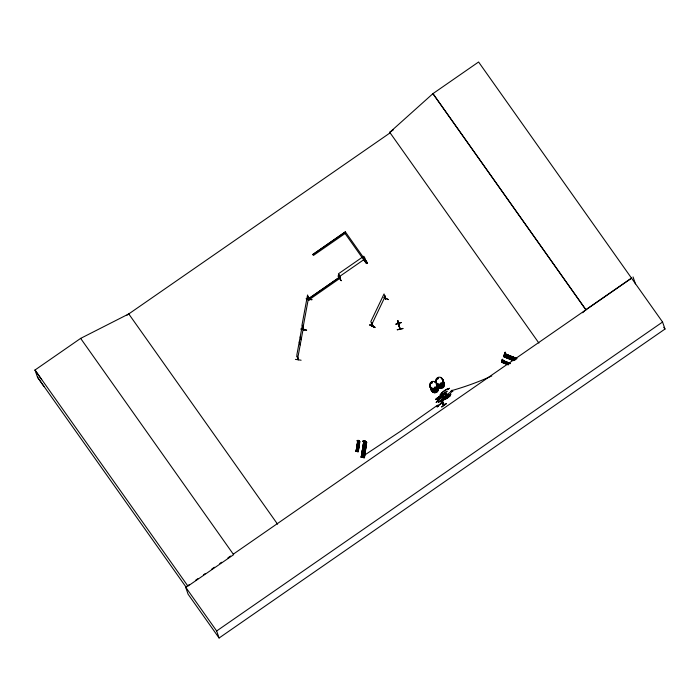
<?xml version="1.0" encoding="UTF-8"?>
<svg xmlns="http://www.w3.org/2000/svg" width="700" height="700" viewBox="0 0 700 700"><rect width="100%" height="100%" fill="white"/><g stroke="black" fill="none" stroke-linecap="round" stroke-linejoin="round"><path stroke-width="1.05" d="M513.581 358.636L513.441 358.137M502.373 361.331L502.058 360.938L508.874 363.527M357.385 447.335L358.076 446.933L358.067 447.624M363.178 451.071L364.061 450.555L364.306 451.552M298.086 359.52C299.11 360.124 297.334 358.61 296.809 355.206L302.33 325.273L303.905 329.674M303.704 329.761L303.8 330.356L303.713 329.7M309.067 299.854L308.822 299.416M431.2 382.76L431.996 382.209M432.066 382.856L431.358 382.611M432.267 382.646L431.795 383.259L431.261 382.874M435.277 387.424L434.7 387.398M438.287 378.7L437.369 378.822L437.588 378.149M437.483 378.884L438.2 378.534L437.561 378.289M441.166 382.909L441.096 383.39L440.895 382.97M502.049 360.981L501.812 361.55M365.207 260.47C364.604 262.342 365.715 257.626 363.746 256.252L338.406 273.814C339.194 278.267 341.67 279.974 338.879 275.354L339.421 275.214L338.879 275.354M340.392 278.058L339.946 278.373M340.436 278.049L339.885 278.11M364.735 260.803L365.33 260.627M502.486 359.336L502.88 360.841L502.311 361.988L501.725 361.226M504.254 354.839L504.184 355.679L504.919 352.293L504.254 355.11M295.4 359.371L301.105 360.22M300.624 329.035L306.652 330.172L303.861 329.42M356.72 451.474L356.09 451.386L357.683 441.201L356.108 451.386L356.703 451.474L358.348 441.297M357.928 441.096L356.064 451.377M358.05 441.254L356.729 451.474M356.562 451.439L358.19 441.245M358.82 441.175L358.47 441.674M358.531 440.379L359.459 441.044M359.039 441.438L358.453 441.359M357.604 451.596L359.529 441.324L358.216 451.684L357.604 451.596L358.26 451.684L359.879 441.507L359.24 441.42M359.371 441.42L357.595 451.588M357.892 451.631L359.529 441.324M359.678 441.35L358.102 451.64L356.204 451.369M362.906 441.455L362.688 441.341M363.283 440.816L363.729 440.615M363.974 441.884L361.226 457.31L363.606 442.041M361.252 457.31L363.755 441.849M361.183 457.301L363.659 443.047M364.21 443.126L361.777 457.389L364 443.135M361.804 457.389L364.096 442.977M364.446 443.205L362.171 457.441L361.734 457.38M365.094 442.82L364.901 442.864M364.674 440.746L365.19 441.088L363.379 440.746M366.056 441.691L365.339 441.35L366.179 442.041M366.389 442.225L364.28 457.713L366.608 442.26L363.493 457.616L365.908 442.356L366.669 442.426L364.473 457.756L361.392 457.275M365.977 443.371L365.925 441.954L365.995 443.249L364.079 443.1L363.23 441.569M363.711 456.61L365.811 443.389M365.951 442.365L363.484 457.616M364.053 457.695L366.608 442.26M501.847 361.113L501.804 360.325M501.856 360.439L502.136 359.634M306.241 298.655L311.929 299.591M303.608 330.269L302.514 326.086L303.642 329.438L303.433 328.886M298.235 359.021L298.165 359.748L297.29 356.37L298.445 359.669M302.715 326.113L302.426 326.594M307.86 297.168L308.149 296.695L308.822 300.037L308.936 299.408M297.491 356.405L297.203 356.877M303.004 327.723L308.534 297.797M297.78 358.015L303.31 328.081M306.197 298.882L311.894 299.801M398.571 323.453L399.936 328.904M400.172 328.886L399.07 325.649L399.166 326.699M371.639 323.312L371.674 322.761L371.639 323.312C373.756 326.48 371.928 325.876 372.794 325.553M385.805 298.55L385.324 298.734M385.761 298.498L384.641 295.636L385.368 298.97L385.639 298.392M502.81 360.806L502.661 359.433M504.516 354.463L504.175 355.276L505.111 356.405L505.855 354.637L505.4 352.179M507.78 363.064L507.351 363.79L507.946 363.178M512.304 358.479L512.864 357.936M508.305 364.919L501.541 362.267L502.285 360.22L510.099 363.317M502.18 360.684L502.39 360.238L502.18 360.692L509.95 363.659M503.939 356.142L513.695 360.098L503.939 356.142L503.843 356.781L513.468 360.623L503.869 356.72M504.088 356.204L514.736 360.238M435.024 387.599L435.155 387.284M501.55 362.241L501.795 361.655L508.541 364.35M303.809 330.137L302.033 324.914L307.554 294.989L309.164 299.486M369.836 325.027L375.086 327.259M516.661 358.348L504.875 353.911L516.521 358.689M502.521 362.373L503.239 360.841M505.741 354.594L504.998 356.352L504.236 355.574M506.765 364.166L507.5 362.399M508.48 362.793L507.745 364.551L501.55 361.979L507.474 364.227M514.246 357.569L513.117 360.168M514.806 359.852L515.55 358.094M369.871 324.966L374.973 327.591L369.845 324.914M385.595 298.856L384.825 295.724M372.794 325.614L372.662 326.078M385.394 298.918L385.613 298.445M383.959 297.596L388.351 299.609L384.108 297.386M371.84 324.336L385.017 296.739M505.085 353.789L517.011 358.671M364.7 260.759L365.243 260.566M505.426 352.879L505.365 352.424M502.119 359.476L502.766 359.284M513.529 358.767L513.012 359.152M501.655 361.988L501.804 361.646M445.629 393.916C445.244 395.579 447.912 396.305 446.381 393.873M451.176 391.449L450.931 391.029L451.719 392.192L451.29 391.493L446.084 395.229L445.55 393.794M447.44 394.441L446.276 395.325M442.312 401.651C443.45 402.631 442.085 404.661 441.525 401.441L449.278 395.99M431.445 382.567L432.075 382.594M398.571 323.531L399.954 329.061L397.618 320.784M385.56 298.489L384.046 293.93L370.86 321.527L372.4 326.095M442.418 394.476L447.169 391.186L437.614 397.871L445.366 392.368L446.101 393.803M447.09 396.217L446.049 397.504L448.963 395.85M440.195 397.267L441.954 395.168L439.81 396.226M440.169 397.267L442.076 395.517M444.736 398.134L446.591 396.419M448.954 396.086L450.677 393.934L448.595 395.176M448.927 396.086L450.835 394.345M126.98 315.175L390.119 132.851L389.76 132.344L432.95 93.625L478.59 61.994L662.567 322.026L665 329.044L219.091 638.006L188.09 594.195L185.657 587.169L189.245 584.675M582.654 312.751L585.874 309.706L432.95 93.625M447.773 395.964C444.78 398.746 454.352 391.72 448.656 395.351M338.135 276.01L341.259 280.779L338.161 275.975M439.364 396.672C443.091 394.739 436.467 400.435 435.942 399.262L437.71 397.74M448.831 395.868L450.669 394.03M444.29 393.243L447.598 397.88M440.265 400.942L443.564 405.58M447.773 397.757L444.535 393.024L447.799 397.731M438.804 397.276C442.199 395.684 432.373 402.01 437.92 397.889M437.797 397.863L445.375 392.446M436.922 406.455L437.36 407.05L436.572 405.886L400.951 430.99L364.648 455.07L361.804 454.694M363.641 258.335C363.536 255.273 371.586 270.594 363.799 258.099L364.919 261.109L363.912 258.256M364.175 259.053L367.229 262.78M35 370.02L80.64 338.389L233.634 554.68L187.924 586.101L35 370.02L37.485 377.186L44.065 386.627M393.339 129.859L389.699 132.388L390.058 132.895M345.354 231.866L312.777 254.546L345.354 231.866L367.29 262.92L366.371 263.559L344.453 232.601M312.743 254.459L313.416 255.447L345.091 233.502M339.377 276.623L364.717 259.061M307.746 299.25L339.43 277.305L340.069 278.206L308.411 300.239L307.773 299.338M308.656 298.734L339.43 277.305M444.902 392.7L445.541 392.674M445.839 393.54L437.938 398.808L445.69 393.321M437.902 398.711L446.075 393.426L446.451 393.969L445.856 394.24M445.646 393.864L446.101 393.514M445.681 393.986L446.259 393.627L445.777 394.109M445.358 393.531L445.918 394.336L446.442 393.942M448.84 394.887L438.41 402.229L448.875 394.984M441.674 400.234L441.201 400.558L448.954 395.054M441.84 400.899L441.341 401.188L441.892 402.036L442.409 401.634L442.041 401.126L442.776 403.051L441.963 401.082M444.334 404.994L441.026 400.251L441.525 401.52L449.164 395.824L441.376 401.275M441.656 401.678L441.998 401.17M441.744 401.809L442.234 401.328M445.725 399.175L450.468 395.841M437.946 405.615L443.1 402.045L438.121 405.877L438.445 406.332L437.631 405.151L438.113 405.851M441.919 402.902L443.1 402.045M585.874 309.706L631.514 278.075M195.536 580.317L198.231 578.454M203.63 574.718L205.424 573.475M211.715 569.117L214.41 567.245M219.8 563.509L221.594 562.266M227.885 557.909L230.58 556.036M233.275 554.173L631.558 278.206M219.091 638.006L216.659 630.98L662.567 322.026M448.683 394.993L450.713 393.986M445.471 393.697L445.148 392.656M445.34 392.525L448.621 397.162M441.289 400.234L444.596 404.863M448.359 397.294L445.069 392.665M358.059 447.606L357.534 447.598M437.509 378.053L438.349 378.306M434.814 387.039L435.137 387.24M128.765 313.933L80.64 338.389M436.012 399.648L438.156 398.58M444.859 398.484L446.915 397.408M446.066 393.558L446.609 394.87M362.784 441.105L363.055 441.07M372.619 325.579L371.674 322.761M398.099 322.796L398.3 323.566L397.688 321.326M398.23 323.444L398.545 324.608L398.449 324.17M399.158 326.637L397.6 320.714L398.764 324.17M398.851 323.531L397.652 320.801L398.956 324.118M395.876 324.188L401.433 322.507L395.885 324.179M397.294 329.822L402.964 328.624M397.259 329.691L402.911 328.396M446.477 394.887L446.399 395.544M358.741 441.516L358.838 441.149M365.908 442.076L366.301 441.691M385.604 298.287L385.368 298.97M357.56 440.554L357.053 440.816M441.779 385.595L442.041 385.053M357.744 440.326L358.382 440.414M363.93 440.746L364.42 440.816M364.691 441.831L365.558 441.954L364.665 441.963M358.47 441.262L359.056 441.35M359.275 442.006L357.989 441.91L357.061 440.738M357.656 442.225L359.406 442.453M356.79 447.694L358.68 447.939M358.54 448.884L356.641 448.613M362.521 450.222L365.356 450.59M356.475 449.645L358.374 449.89M356.37 450.327L358.269 450.608M362.267 451.771L365.129 452.183M504.936 354.139L516.495 358.741M504.892 354.235L516.451 358.864M504.796 354.401L515.41 358.619M505.715 354.979L515.34 358.82M504.718 354.655L515.322 358.864M505.19 356.239L514.815 360.098M503.851 356.352L513.642 360.22M503.912 356.536L513.564 360.369M510.326 363.527L502.233 360.351L510.002 363.536M501.996 360.727L509.898 363.755M508.489 364.446L501.637 361.944M442.33 403.287L441.648 401.581M451.99 390.303L452.454 390.915M363.405 451.657L363.16 451.211M436.66 405.974L437.045 406.507M443.144 398.886L438.41 402.229M663.758 327.294L665 329.044M432.994 93.756L585.918 309.838M389.76 132.344L538.904 343.079M445.672 393.881L446.477 395.579M441.534 400.321L441.7 400.986M435.942 399.262L437.841 397.6L435.89 399.289M128.406 313.425L277.55 524.169M37.485 377.186L186.629 587.93M185.657 587.169L216.659 630.98M452.331 390.871L452.804 391.493L451.981 390.311M35.07 370.221L41.659 379.662M441.744 406.936L446.442 403.55L441.717 406.901M502.311 361.988L501.69 361.401M633.036 276.92L635.451 283.876M506.389 354.646L505.452 356.877M446.075 393.426L446.81 395.351M397.906 322.035L397.539 320.731M367.29 262.92L366.371 263.559M371.858 322.849L372.855 325.736M339.308 275.056L340.375 278.11M365.207 440.965L365.321 441.464M366.188 443.922L363.781 443.572M307.947 296.66L309.033 300.011M300.178 336.954L301.149 339.762M299.224 342.099L300.204 344.908M397.696 321.178L398.317 323.479M398.571 324.783L398.825 325.64M397.845 320.757L397.967 321.248M436.135 383.644A3.605 3.535 -19.1 0 1 435.444 389.506L435.461 389.611M359.223 441.149L359.257 442.085M491.785 375.961A286.947 277.882 7.7 0 1 452.148 390.486M435.444 389.506A3.605 3.535 -19.1 0 1 430.22 386.697M436.38 384.37A3.596 3.526 -19.1 0 1 435.26 390.408A3.596 3.526 -19.1 0 1 430.526 386.496M436.336 384.248A3.596 3.526 -19.1 0 1 435.225 390.285A3.596 3.526 -19.1 0 1 430.483 386.382M436.511 383.425A3.657 3.596 -19.1 0 1 433.808 389.095A3.657 3.596 -19.1 0 1 430.203 384.002M435.067 382.235A3.657 3.596 -19.1 0 1 435.873 382.734A3.605 3.535 -19.1 0 0 435.033 382.244M430.176 386.566A3.605 3.535 -19.1 0 0 434.971 389.559A3.605 3.535 -19.1 0 0 436.721 384.186A3.657 3.596 -19.1 0 1 435.006 389.664A3.657 3.596 -19.1 0 1 430.15 386.662A3.657 3.596 -19.1 0 0 435.006 389.664A3.657 3.596 -19.1 0 0 436.791 384.239A3.657 3.596 -19.1 0 0 442.312 384.755A3.657 3.596 -19.1 0 0 442.225 379.348A3.605 3.535 -19.1 0 1 442.251 384.632A3.605 3.535 -19.1 0 1 436.87 384.081A3.657 3.596 -19.1 0 0 442.304 384.72A3.657 3.596 -19.1 0 0 442.216 379.304M436.45 383.416A3.605 3.535 -19.1 0 1 433.781 388.99A3.605 3.535 -19.1 0 1 430.238 383.985M436.896 385.849A3.605 3.535 -19.1 0 1 436.214 391.711A3.605 3.535 -19.1 0 1 430.981 388.902M436.922 385.761A3.657 3.596 -19.1 0 1 436.223 391.72A3.657 3.596 -19.1 0 1 430.911 388.868M437.115 386.505A3.596 3.526 -19.1 0 1 436.004 392.543A3.596 3.526 -19.1 0 1 431.261 388.631A3.596 3.526 -19.1 0 0 435.986 392.499A3.596 3.526 -19.1 0 0 437.106 386.461M437.281 385.639A3.657 3.596 -19.1 0 1 435.041 391.23A3.605 3.535 -19.1 0 1 430.762 387.205M437.264 385.752A3.605 3.535 -19.1 0 1 435.059 391.256A3.657 3.596 -19.1 0 1 430.675 387.109A3.605 3.535 -19.1 0 0 435.015 391.125A3.605 3.535 -19.1 0 0 437.211 385.621M443.415 382.76A3.605 3.535 -19.1 0 1 436.922 384.213M436.293 382.489A3.605 3.535 -19.1 0 1 436.336 381.57M442.838 380.109A3.605 3.535 -19.1 0 1 443.459 381.832M442.409 380.039A3.596 3.526 -19.1 0 1 442.129 385.648A3.596 3.526 -19.1 0 1 436.704 383.994M436.135 382.55A3.657 3.596 -19.1 0 1 436.275 379.803A3.605 3.535 -19.1 0 0 436.179 382.489A3.657 3.596 -19.1 0 1 436.266 381.509A3.657 3.596 -19.1 0 0 436.205 382.41M436.249 382.358A3.605 3.535 -19.1 0 1 436.293 381.439M442.969 381.64A3.605 3.535 -19.1 0 1 443.056 386.969A3.605 3.535 -19.1 0 1 437.684 386.418M443.634 382.244A3.657 3.596 -19.1 0 1 442.706 387.266A3.657 3.596 -19.1 0 1 437.623 386.409M443.17 382.252A3.596 3.526 -19.1 0 1 442.89 387.861A3.596 3.526 -19.1 0 1 437.474 386.199M442.453 380.161A3.596 3.526 -19.1 0 1 442.172 385.77A3.596 3.526 -19.1 0 1 436.748 384.108M442.697 380.87A3.605 3.535 -19.1 0 1 442.785 386.19A3.605 3.535 -19.1 0 1 437.412 385.648A3.657 3.596 -19.1 0 0 442.811 386.19A3.657 3.596 -19.1 0 0 442.724 380.783A3.657 3.596 -19.1 0 1 442.794 386.146A3.657 3.596 -19.1 0 1 437.342 385.595A3.605 3.535 -19.1 0 0 442.741 386.067A3.605 3.535 -19.1 0 0 442.654 380.739M302.724 326.953L302.838 327.486L302.724 326.953M512.767 356.947L511.665 359.625L512.776 356.983M449.409 388.316L447.484 389.646L448.149 389.183A4.06 0.752 -35.3 0 0 444.561 390.757A4.06 0.752 -35.3 0 0 441.49 393.803L442.146 393.348L440.099 394.765L440.764 394.31A4.865 0.901 -35.3 0 1 444.447 390.652A4.865 0.901 -35.3 0 1 448.744 388.771L449.409 388.316M445.375 396.016L443.459 397.346L444.124 396.882A4.06 0.752 -35.3 0 0 440.536 398.457A4.06 0.752 -35.3 0 0 437.456 401.502L438.121 401.047L436.074 402.465L436.73 402.01A4.865 0.901 -35.3 0 1 440.422 398.352A4.865 0.901 -35.3 0 1 444.719 396.471L445.375 396.016M440.493 400.733L443.809 405.414L440.51 400.724M358.846 446.906L356.947 446.635L358.855 446.933M364.892 453.521L362.04 453.11L364.892 453.521M364.481 456.102L361.629 455.691L364.481 456.102M431.751 388.098A3.596 3.526 -19.1 0 0 436.87 384.554A3.596 3.526 -19.1 0 0 431.252 381.999A3.596 3.526 -19.1 0 0 431.751 388.098M432.276 382.13A3.657 3.596 -19.1 0 0 430.719 383.206A3.605 3.535 -19.1 0 1 432.285 382.139M437.824 383.889A3.596 3.526 -19.1 0 0 442.942 380.345A3.596 3.526 -19.1 0 0 437.325 377.79A3.596 3.526 -19.1 0 0 437.824 383.889M442.365 383.6A3.657 3.596 -19.1 0 0 441.14 378.026A3.605 3.535 -19.1 0 1 442.304 383.521A3.605 3.535 -19.1 0 1 436.608 383.303A3.657 3.596 -19.1 0 0 442.365 383.6M438.349 377.921A3.657 3.596 -19.1 0 0 436.791 379.006A3.605 3.535 -19.1 0 1 438.358 377.93"/></g></svg>
